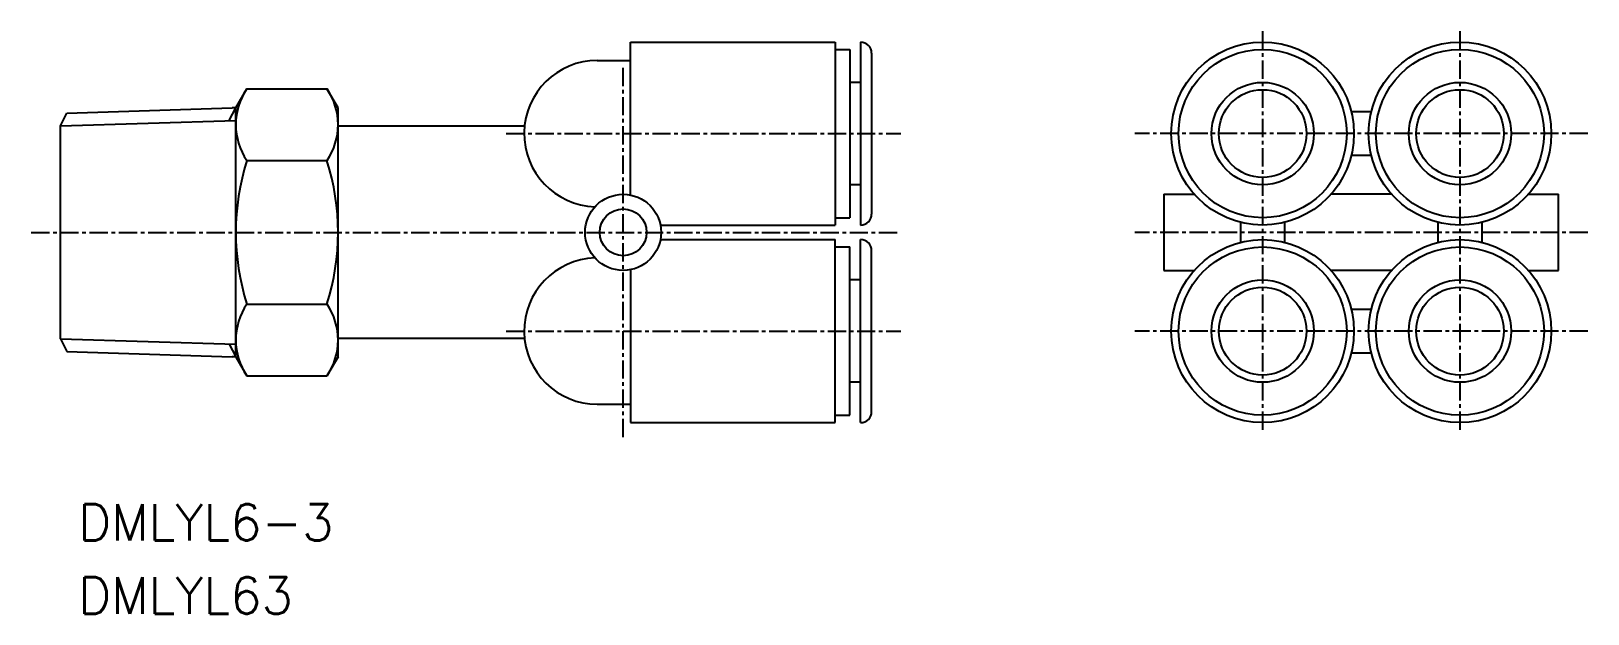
# Model space of a CAD drawing. Extents: x 88 to 194, y 79 to 119.
import ezdxf
from ezdxf.enums import TextEntityAlignment as Align

# ---------------------------------------------------------------- set-up
doc = ezdxf.new("R2010")
doc.units = 0
doc.linetypes.add('CENTER', pattern=[2, 1.25, -0.25, 0.25, -0.25])
doc.layers.get('0').update_dxf_attribs({"linetype": 'CONTINUOUS'})
doc.layers.add('CENTER', color=1, linetype='CENTER')
doc.styles.get("Standard").update_dxf_attribs({"font": 'txt.shx', "bigfont": 'extfont.shx'})

msp = doc.modelspace()

# ---------------------------------------------------------------- linework, layer by layer
at = {"color": 7, "linetype": 'CONTINUOUS'}
for p, q in [((129, 118), (143, 118)), ((129, 107.55), (129, 118)), ((143, 118), (143, 105.5)), ((143, 117.5), (144, 117.5)), ((144, 117.5), (144, 106)), ((144.75, 118), (144.75, 118)), ((144.75, 118), (144.75, 105.5)), ((144.75, 118), (144.75, 118)), ((145.5, 117.25), (145.5, 106.25)), ((126.73, 116.75), (129, 116.75)), ((144.75, 115.25), (144, 115.25)), ((102, 113.5), (102.76, 114.81)), ((102.76, 114.81), (108.24, 114.81)), ((109, 113.5), (108.24, 114.81)), ((90, 112.28), (90.45, 113.15)), ((90.45, 113.15), (101.76, 113.5)), ((102, 113.5), (101.76, 113.5)), ((102, 96.5), (102, 113.5)), ((109, 96.5), (109, 113.5)), ((109, 96.5), (109, 113.5)), ((178.32, 113.25), (179.68, 113.25)), ((90, 97.72), (90, 112.28)), ((121.76, 112.25), (109, 112.25)), ((102.76, 109.91), (108.24, 109.91)), ((179.68, 110.25), (178.32, 110.25)), ((144.75, 108.25), (144, 108.25)), ((165.5, 107.6), (165.5, 102.4)), ((165.5, 107.6), (167.58, 107.6)), ((181.08, 107.6), (176.92, 107.6)), ((190.42, 107.6), (192.5, 107.6)), ((192.5, 102.4), (192.5, 107.6)), ((131.05, 105.5), (143, 105.5)), ((143, 106), (144, 106)), ((144.75, 105.5), (144.75, 105.5)), ((144.75, 105.5), (144.75, 105.5)), ((170.75, 104.32), (170.75, 105.68)), ((173.75, 105.68), (173.75, 104.32)), ((184.25, 104.32), (184.25, 105.68)), ((187.25, 105.68), (187.25, 104.32)), ((131.05, 104.5), (143, 104.5)), ((143, 92), (143, 104.5)), ((144.75, 104.5), (144.75, 104.5)), ((144.75, 92), (144.75, 104.5)), ((144.75, 104.5), (144.75, 104.5)), ((143, 104), (144, 104)), ((144, 92.5), (144, 104)), ((145.5, 92.75), (145.5, 103.75)), ((129, 102.45), (129, 92)), ((165.5, 102.4), (167.58, 102.4)), ((181.08, 102.4), (176.92, 102.4)), ((190.42, 102.4), (192.5, 102.4)), ((144.75, 101.75), (144, 101.75)), ((102.76, 100.09), (108.24, 100.09)), ((178.32, 99.75), (179.68, 99.75)), ((90, 97.72), (90.45, 96.85)), ((121.76, 97.75), (109, 97.75)), ((90.45, 96.85), (101.76, 96.5)), ((102, 96.5), (101.76, 96.5)), ((102, 96.5), (102.76, 95.19)), ((109, 96.5), (108.24, 95.19)), ((179.68, 96.75), (178.32, 96.75)), ((102.76, 95.19), (108.24, 95.19)), ((144.75, 94.75), (144, 94.75)), ((126.73, 93.25), (129, 93.25)), ((129, 92), (143, 92)), ((143, 92.5), (144, 92.5)), ((144.75, 92), (144.75, 92)), ((144.75, 92), (144.75, 92))]:
    msp.add_line(p, q, dxfattribs=at)
at = {"color": 3, "linetype": 'CONTINUOUS'}
for p, q in [((101.55, 112.64), (102, 113.5)), ((90, 112.28), (102, 112.65)), ((90, 97.72), (102, 97.35)), ((101.55, 97.36), (102, 96.5))]:
    msp.add_line(p, q, dxfattribs=at)
at = {"color": 7, "linetype": 'CONTINUOUS'}
for centre, radius in [((172.25, 111.75), 6.25), ((172.25, 111.75), 5.75), ((185.75, 111.75), 6.25), ((185.75, 111.75), 5.75), ((172.25, 111.75), 3.5), ((185.75, 111.75), 3.5), ((172.25, 111.75), 3), ((185.75, 111.75), 3), ((128.5, 105), 2.6), ((128.5, 105), 1.6), ((172.25, 98.25), 6.25), ((185.75, 98.25), 6.25), ((172.25, 98.25), 5.75), ((185.75, 98.25), 5.75), ((172.25, 98.25), 3.5), ((172.25, 98.25), 3), ((185.75, 98.25), 3.5), ((185.75, 98.25), 3)]:
    msp.add_circle(centre, radius, dxfattribs=at)
for centre, radius, start, end in [((144.75, 117.25), 0.75, 0, 90), ((126.73, 111.75), 5, 90, 268.2472), ((106.34, 112.36), 4.34, 145.6157, 214.3843), ((104.66, 112.36), 4.34, 325.6157, 34.3843), ((118.24, 105), 16.24, 162.412, 197.588), ((92.76, 105), 16.24, 342.412, 17.588), ((144.75, 106.25), 0.75, 270, 0), ((144.75, 103.75), 0.75, 0, 90), ((126.73, 98.25), 5, 91.7528, 270), ((106.34, 97.64), 4.34, 145.6157, 214.3843), ((104.66, 97.64), 4.34, 325.6157, 34.3843), ((144.75, 92.75), 0.75, 270, 0)]:
    msp.add_arc(centre, radius, start, end, dxfattribs=at)
at = {"layer": 'CENTER', "color": 1, "linetype": 'CENTER'}
for p, q in [((172.25, 118.75), (172.25, 91.25)), ((185.75, 118.75), (185.75, 91.25)), ((128.5, 91), (128.5, 116.5)), ((120.5, 111.75), (147.5, 111.75)), ((194.5, 111.75), (163.5, 111.75)), ((88, 105), (147.5, 105)), ((194.5, 105), (163.5, 105)), ((120.5, 98.25), (147.5, 98.25)), ((194.5, 98.25), (163.5, 98.25))]:
    msp.add_line(p, q, dxfattribs=at)

# ---------------------------------------------------------------- texts
at = {"color": 7, "linetype": 'CONTINUOUS'}
for s, p in [('DMLYL6-3', (91.22, 85.18)), ('DMLYL63', (91.22, 80.18))]:
    msp.add_text(s, height=2.5, dxfattribs=at).set_placement(p, align=Align.MIDDLE_LEFT)

doc.saveas('drawing.dxf')
